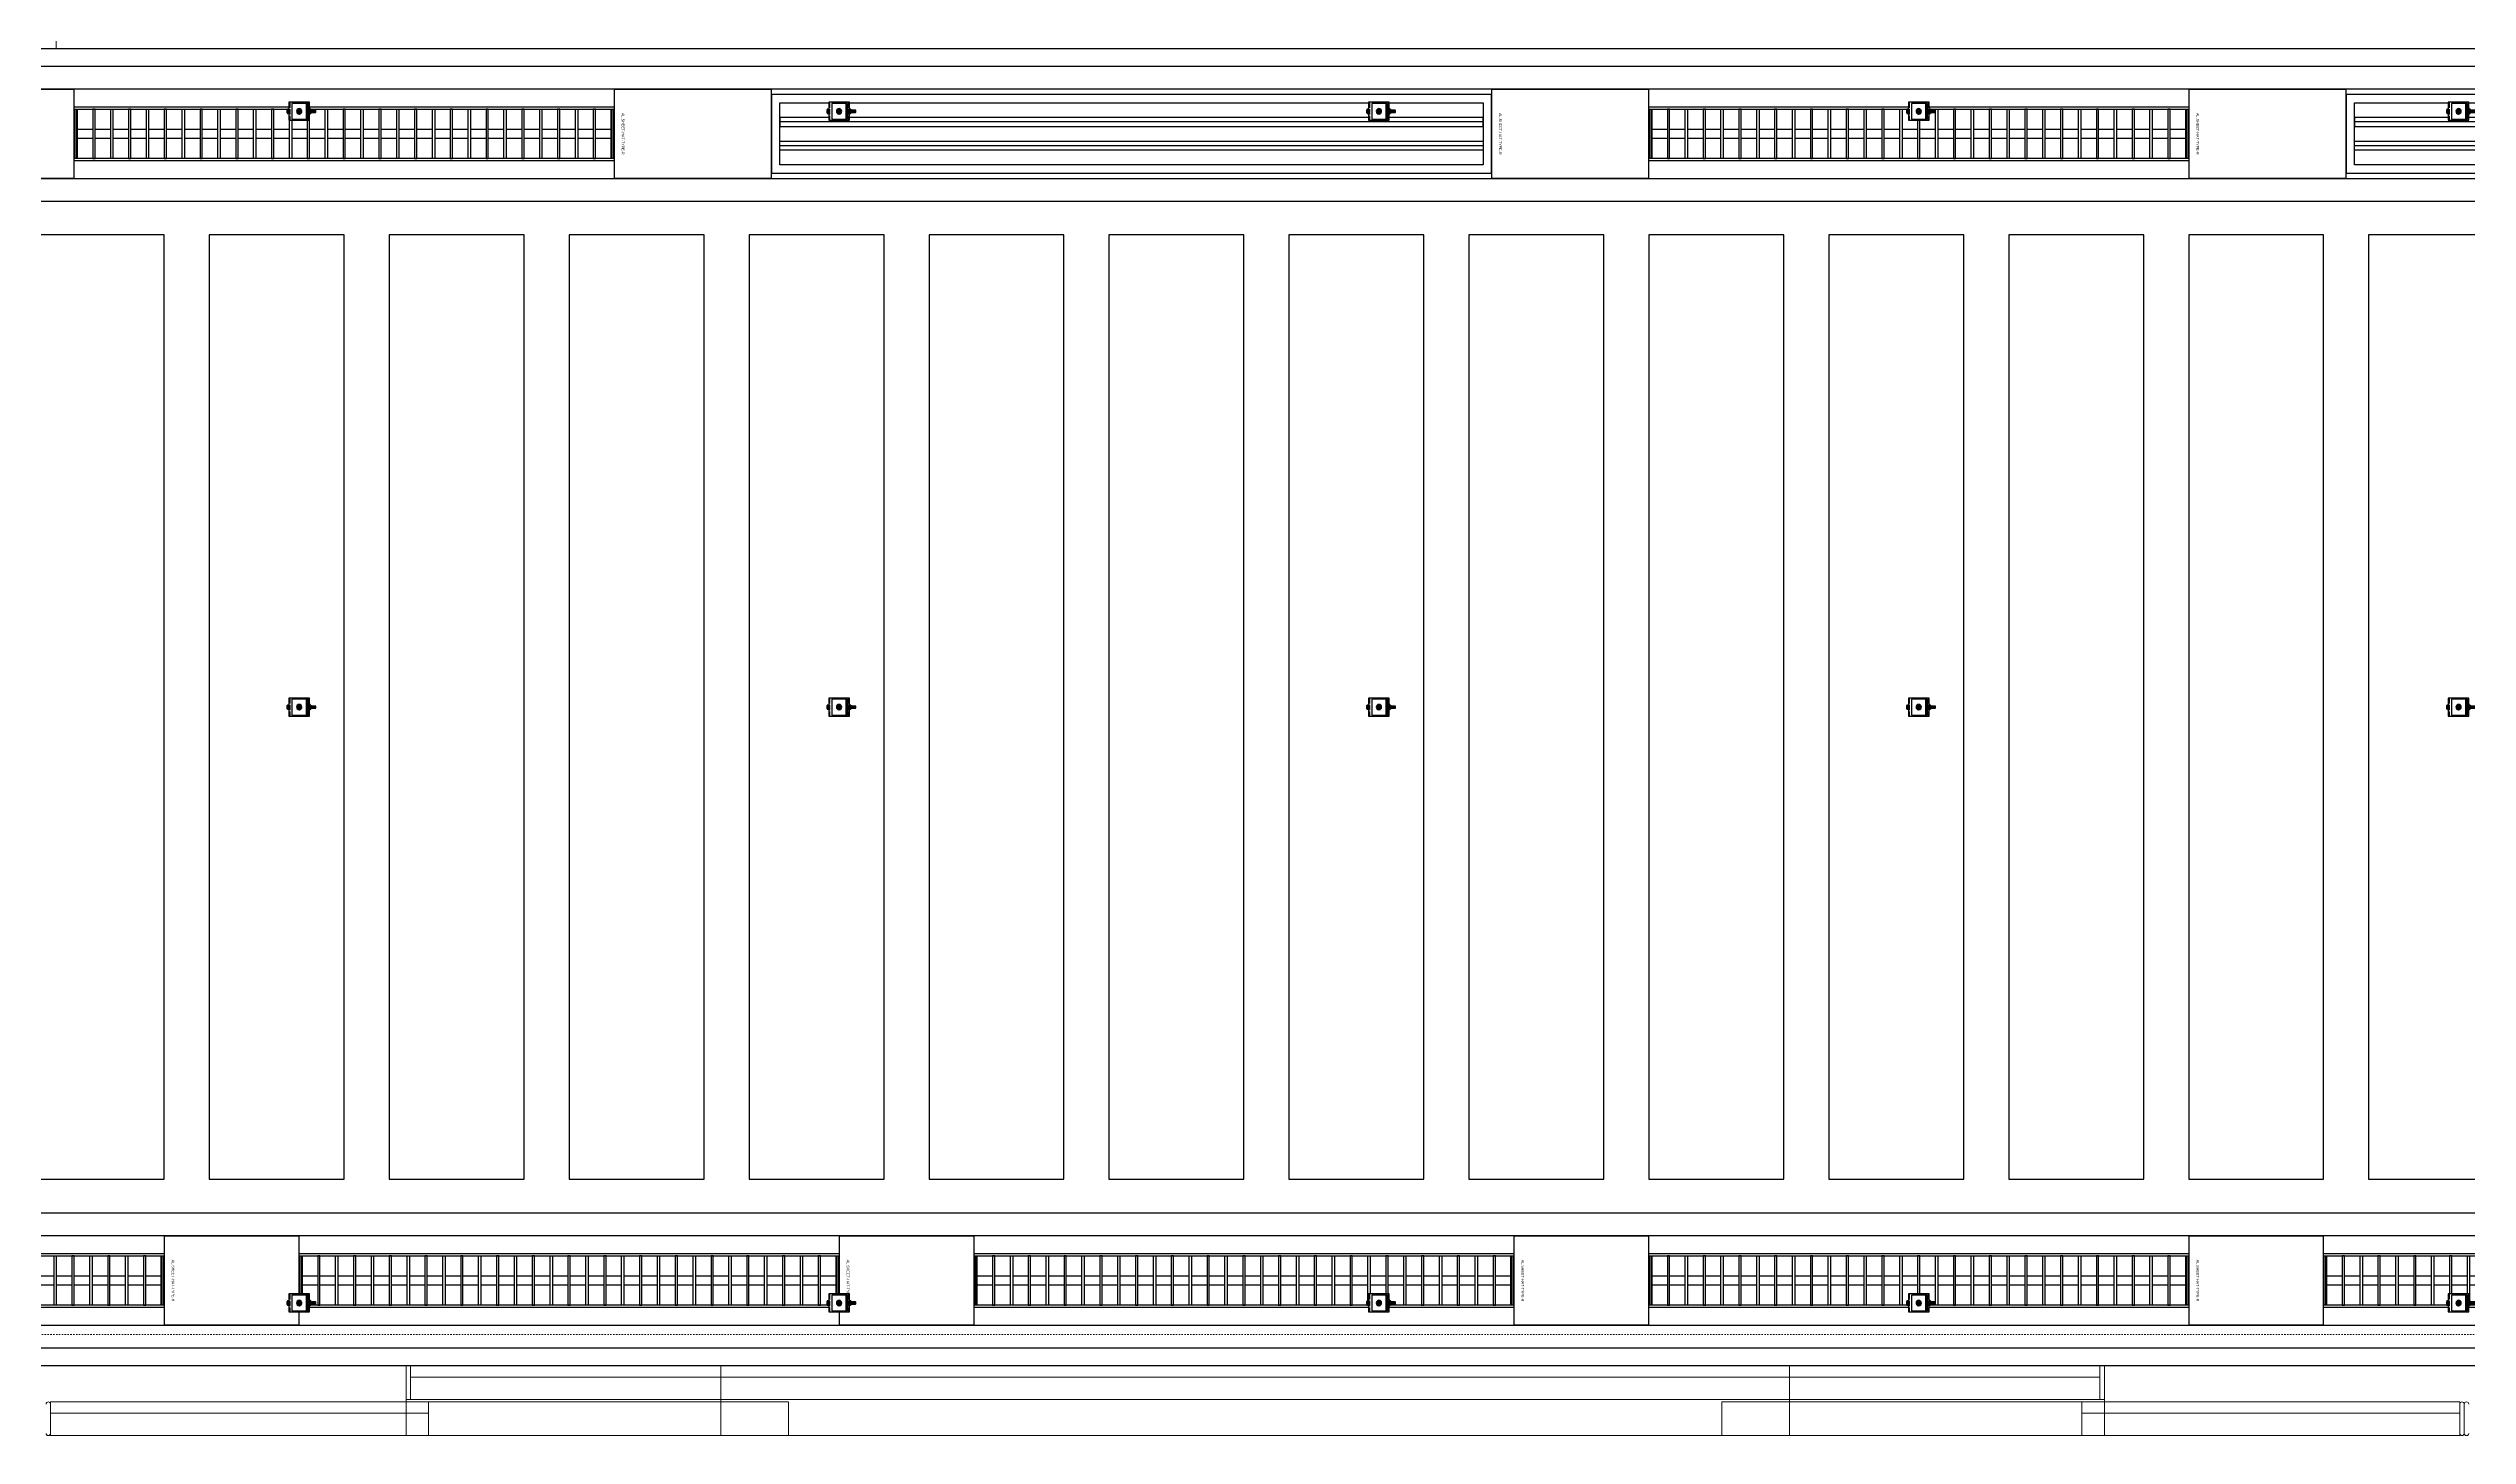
# Model space of a CAD drawing. Header units: millimetres. Extents: x -962357 to -591296, y -195428 to 59420.
# Drawn here: x -846488 to -841110, y -55 to 3030 of the extents above; entities that cross this region are included whole.
import ezdxf
from ezdxf.enums import TextEntityAlignment as Align

# ---------------------------------------------------------------- set-up
doc = ezdxf.new("R2010")
doc.units = ezdxf.units.MM
for name, pattern in [('ACAD_ISO02W100', [15, 12, -3]), ('DASH', [6.35, 3.175, -3.175]), ('DPA_Hidden 500', [1.4, 0.8, -0.6])]:
    doc.linetypes.add(name, pattern=pattern)
for name, color, linetype in [('000 - CSD_PL_001 - ASCESSORIES', 251, 'Continuous'), ('000 - H A T C H', 8, 'Continuous'), ('000 - WIPEOUT', 250, 'Continuous'), ('001 - ASCESSORIES', 251, 'Continuous'), ('008 - LIGHTING', 1, 'Continuous'), ('A04_TUBE SERIES', 2, 'Continuous'), ('A11_ALU.SOLID SHEET', 2, 'Continuous')]:
    doc.layers.add(name, color=color, linetype=linetype)
for name, color, linetype, lineweight in [('A-GENM', 1, 'Continuous', 9), ('A-GENM-HDLN', 2, 'DPA_Hidden 500', 9), ('A-WALL', 5, 'Continuous', 9), ('A-WALL-FNSH', 2, 'Continuous', 9), ('Q-SPCQ', 2, 'Continuous', 9), ('Q-SPCQ-HDLN', 2, 'DASH', 9)]:
    doc.layers.add(name, color=color, linetype=linetype, lineweight=lineweight)
doc.layers.get('000 - CSD_PL_001 - ASCESSORIES').off()

# ---------------------------------------------------------------- blocks, each defined once
blk = doc.blocks.new('*U634')
at = {"color": 1}
blk.add_wipeout([(600, -60), (-600, -60), (-600, 60), (600, 60)], dxfattribs=at).dxf.layer = '000 - WIPEOUT'
at = {"layer": '001 - ASCESSORIES', "color": 0}
blk.add_lwpolyline([(600, -60), (-600, -60), (-600, 60), (600, 60)], close=True, dxfattribs=at)
at = {"layer": '001 - ASCESSORIES'}
for points in [[(-593.5, -55), (-598.5, -55), (-598.5, 55), (-593.5, 55)], [(595, -55), (-595, -55), (-595, 55), (595, 55)], [(-558.8, -55), (-553.8, -55), (-553.8, 55), (-558.8, 55)], [(-514, -55), (-519, -55), (-519, 55), (-514, 55)], [(-479.3, -55), (-474.3, -55), (-474.3, 55), (-479.3, 55)], [(-434.6, -55), (-439.6, -55), (-439.6, 55), (-434.6, 55)], [(-399.8, -55), (-394.8, -55), (-394.8, 55), (-399.8, 55)], [(-355.1, -55), (-360.1, -55), (-360.1, 55), (-355.1, 55)], [(-320.4, -55), (-315.4, -55), (-315.4, 55), (-320.4, 55)], [(-275.6, -55), (-280.6, -55), (-280.6, 55), (-275.6, 55)], [(-240.9, -55), (-235.9, -55), (-235.9, 55), (-240.9, 55)], [(-196.2, -55), (-201.2, -55), (-201.2, 55), (-196.2, 55)], [(-161.4, -55), (-156.4, -55), (-156.4, 55), (-161.4, 55)], [(-116.7, -55), (-121.7, -55), (-121.7, 55), (-116.7, 55)], [(-82, -55), (-77, -55), (-77, 55), (-82, 55)], [(-37.2, -55), (-42.2, -55), (-42.2, 55), (-37.2, 55)], [(-2.5, -55), (2.5, -55), (2.5, 55), (-2.5, 55)], [(42.2, -55), (37.2, -55), (37.2, 55), (42.2, 55)], [(77, -55), (82, -55), (82, 55), (77, 55)], [(121.7, -55), (116.7, -55), (116.7, 55), (121.7, 55)], [(156.4, -55), (161.4, -55), (161.4, 55), (156.4, 55)], [(201.2, -55), (196.2, -55), (196.2, 55), (201.2, 55)], [(235.9, -55), (240.9, -55), (240.9, 55), (235.9, 55)], [(280.6, -55), (275.6, -55), (275.6, 55), (280.6, 55)], [(315.4, -55), (320.4, -55), (320.4, 55), (315.4, 55)], [(360.1, -55), (355.1, -55), (355.1, 55), (360.1, 55)], [(394.8, -55), (399.8, -55), (399.8, 55), (394.8, 55)], [(439.6, -55), (434.6, -55), (434.6, 55), (439.6, 55)], [(474.3, -55), (479.3, -55), (479.3, 55), (474.3, 55)], [(519, -55), (514, -55), (514, 55), (519, 55)], [(553.8, -55), (558.8, -55), (558.8, 55), (553.8, 55)], [(598.5, -55), (593.5, -55), (593.5, 55), (598.5, 55)]]:
    blk.add_lwpolyline(points, close=True, dxfattribs=at)
for points in [[(-593.5, 10), (-558.8, 10)], [(-553.8, 10), (-519, 10)], [(-514, 10), (-479.3, 10)], [(-474.3, 10), (-439.6, 10)], [(-434.6, 10), (-399.8, 10)], [(-394.8, 10), (-360.1, 10)], [(-355.1, 10), (-320.4, 10)], [(-315.4, 10), (-280.6, 10)], [(-275.6, 10), (-240.9, 10)], [(-235.9, 10), (-201.2, 10)], [(-196.2, 10), (-161.4, 10)], [(-156.4, 10), (-121.7, 10)], [(-116.7, 10), (-82, 10)], [(-77, 10), (-42.2, 10)], [(-37.2, 10), (-2.5, 10)], [(2.5, 10), (37.2, 10)], [(42.2, 10), (77, 10)], [(82, 10), (116.7, 10)], [(121.7, 10), (156.4, 10)], [(161.4, 10), (196.2, 10)], [(201.2, 10), (235.9, 10)], [(240.9, 10), (275.6, 10)], [(280.6, 10), (315.4, 10)], [(320.4, 10), (355.1, 10)], [(360.1, 10), (394.8, 10)], [(399.8, 10), (434.6, 10)], [(439.6, 10), (474.3, 10)], [(479.3, 10), (514, 10)], [(519, 10), (553.8, 10)], [(558.8, 10), (593.5, 10)], [(-593.5, -10), (-558.8, -10)], [(-553.8, -10), (-519, -10)], [(-514, -10), (-479.3, -10)], [(-474.3, -10), (-439.6, -10)], [(-434.6, -10), (-399.8, -10)], [(-394.8, -10), (-360.1, -10)], [(-355.1, -10), (-320.4, -10)], [(-315.4, -10), (-280.6, -10)], [(-275.6, -10), (-240.9, -10)], [(-235.9, -10), (-201.2, -10)], [(-196.2, -10), (-161.4, -10)], [(-156.4, -10), (-121.7, -10)], [(-116.7, -10), (-82, -10)], [(-77, -10), (-42.2, -10)], [(-37.2, -10), (-2.5, -10)], [(2.5, -10), (37.2, -10)], [(42.2, -10), (77, -10)], [(82, -10), (116.7, -10)], [(121.7, -10), (156.4, -10)], [(161.4, -10), (196.2, -10)], [(201.2, -10), (235.9, -10)], [(240.9, -10), (275.6, -10)], [(280.6, -10), (315.4, -10)], [(320.4, -10), (355.1, -10)], [(360.1, -10), (394.8, -10)], [(399.8, -10), (434.6, -10)], [(439.6, -10), (474.3, -10)], [(479.3, -10), (514, -10)], [(519, -10), (553.8, -10)], [(558.8, -10), (593.5, -10)]]:
    blk.add_lwpolyline(points, dxfattribs=at)
blk = doc.blocks.new('*U499')
at = {"layer": 'A11_ALU.SOLID SHEET', "color": 0}
blk.add_lwpolyline([(350, -98.8), (350, 98.8), (0, 98.8), (0, -98.8)], close=True, dxfattribs=at)
at = {"layer": 'Defpoints', "color": 250}
blk.add_point((0, 0), dxfattribs=at)
blk.add_text('AL.SHEET-HAT-TYPE-R', height=6, rotation=270, dxfattribs=at).set_placement((15, 0), align=Align.BOTTOM_CENTER)
blk = doc.blocks.new('*U374')
at = {"layer": '001 - ASCESSORIES', "color": 0, "linetype": 'ByBlock'}
blk.add_lwpolyline([(800, 87.5), (-800, 87.5), (-800, -87.5), (800, -87.5)], close=True, dxfattribs=at)
at = {"layer": '001 - ASCESSORIES', "linetype": 'ByBlock'}
for points in [[(-781.5, 69), (781.5, 69), (781.5, -69), (-781.5, -69)], [(781.5, 36.3), (-781.5, 36.3), (-781.5, 16.3), (781.5, 16.3)], [(-781.5, -16.3), (781.5, -16.3), (781.5, -36.3), (-781.5, -36.3)]]:
    blk.add_lwpolyline(points, close=True, dxfattribs=at)
for points in [[(781.5, 26.3), (-781.5, 26.3)], [(-781.5, -26.3), (781.5, -26.3)]]:
    blk.add_lwpolyline(points, dxfattribs=at)
blk = doc.blocks.new('*U627')
blk.add_attdef('EXTR.OVL-LENGTH_', (-25, -59.1), '', height=5)
blk.add_wipeout([(-25, 0), (25, 0), (25, 67400), (-25, 67400)]).dxf.layer = '000 - WIPEOUT'
at = {"layer": 'A04_TUBE SERIES', "color": 0}
blk.add_lwpolyline([(-25, 0), (25, 0), (25, 67400), (-25, 67400)], close=True, dxfattribs=at)
blk = doc.blocks.new('*U628')
blk.add_attdef('EXTR.OVL-LENGTH_', (-25, -59.1), '', height=5)
blk.add_wipeout([(-25, 0), (25, 0), (25, 67400), (-25, 67400)]).dxf.layer = '000 - WIPEOUT'
at = {"layer": 'A04_TUBE SERIES', "color": 0}
blk.add_lwpolyline([(-25, 0), (25, 0), (25, 67400), (-25, 67400)], close=True, dxfattribs=at)
blk = doc.blocks.new('*U500')
at = {"layer": 'A11_ALU.SOLID SHEET', "color": 0}
blk.add_lwpolyline([(300, -98.8), (300, 98.8), (0, 98.8), (0, -98.8)], close=True, dxfattribs=at)
at = {"layer": 'Defpoints', "color": 250}
blk.add_point((0, 0), dxfattribs=at)
blk.add_text('AL.SHEET-HAT-TYPE-R', height=6, rotation=270, dxfattribs=at).set_placement((15, 0), align=Align.BOTTOM_CENTER)
blk = doc.blocks.new('*U632')
blk.add_attdef('EXTR.OVL-LENGTH_', (-25, -59.1), '', height=5)
blk.add_wipeout([(-25, 0), (25, 0), (25, 67400), (-25, 67400)]).dxf.layer = '000 - WIPEOUT'
at = {"layer": 'A04_TUBE SERIES', "color": 0}
blk.add_lwpolyline([(-25, 0), (25, 0), (25, 67400), (-25, 67400)], close=True, dxfattribs=at)
blk = doc.blocks.new('*U633')
blk.add_attdef('EXTR.OVL-LENGTH_', (-25, -59.1), '', height=5)
blk.add_wipeout([(-25, 0), (25, 0), (25, 67400), (-25, 67400)]).dxf.layer = '000 - WIPEOUT'
at = {"layer": 'A04_TUBE SERIES', "color": 0}
blk.add_lwpolyline([(-25, 0), (25, 0), (25, 67400), (-25, 67400)], close=True, dxfattribs=at)
blk = doc.blocks.new('*U614')
at = {"color": 3}
for points in [[(-1050, 28350), (1050, 28350), (1050, 28050), (-1050, 28050)], [(-1050, 27950), (1050, 27950), (1050, 27650), (-1050, 27650)], [(-1050, 27550), (1050, 27550), (1050, 27250), (-1050, 27250)], [(-1050, 27150), (1050, 27150), (1050, 26850), (-1050, 26850)], [(-1050, 26750), (1050, 26750), (1050, 26450), (-1050, 26450)], [(-1050, 26350), (1050, 26350), (1050, 26050), (-1050, 26050)], [(-1050, 25950), (1050, 25950), (1050, 25650), (-1050, 25650)], [(-1050, 25550), (1050, 25550), (1050, 25250), (-1050, 25250)], [(-1050, 25150), (1050, 25150), (1050, 24850), (-1050, 24850)], [(-1050, 24750), (1050, 24750), (1050, 24450), (-1050, 24450)], [(-1050, 24350), (1050, 24350), (1050, 24050), (-1050, 24050)], [(-1050, 23950), (1050, 23950), (1050, 23650), (-1050, 23650)], [(-1050, 23550), (1050, 23550), (1050, 23250), (-1050, 23250)], [(-1050, 23150), (1050, 23150), (1050, 22850), (-1050, 22850)]]:
    blk.add_wipeout(points, dxfattribs=at).dxf.layer = '000 - WIPEOUT'
at = {"layer": 'A11_ALU.SOLID SHEET', "color": 0, "linetype": 'ByBlock'}
for points in [[(-1050, 28050), (1050, 28050), (1050, 28350), (-1050, 28350)], [(-1050, 27650), (1050, 27650), (1050, 27950), (-1050, 27950)], [(-1050, 27250), (1050, 27250), (1050, 27550), (-1050, 27550)], [(-1050, 26850), (1050, 26850), (1050, 27150), (-1050, 27150)], [(-1050, 26450), (1050, 26450), (1050, 26750), (-1050, 26750)], [(-1050, 26050), (1050, 26050), (1050, 26350), (-1050, 26350)], [(-1050, 25650), (1050, 25650), (1050, 25950), (-1050, 25950)], [(-1050, 25250), (1050, 25250), (1050, 25550), (-1050, 25550)], [(-1050, 24850), (1050, 24850), (1050, 25150), (-1050, 25150)], [(-1050, 24450), (1050, 24450), (1050, 24750), (-1050, 24750)], [(-1050, 24050), (1050, 24050), (1050, 24350), (-1050, 24350)], [(-1050, 23650), (1050, 23650), (1050, 23950), (-1050, 23950)], [(-1050, 23250), (1050, 23250), (1050, 23550), (-1050, 23550)], [(-1050, 22850), (1050, 22850), (1050, 23150), (-1050, 23150)]]:
    blk.add_lwpolyline(points, close=True, dxfattribs=at)
blk = doc.blocks.new('*U5836')
blk.add_lwpolyline([(-107450, -550), (27650, -550), (27650, -3480), (-107450, -3480)], close=True)
at = {"layer": '008 - LIGHTING'}
for p in [(-99400, -740), (-99400, -740), (-99400, -740), (-95900, -740), (-95900, -740), (-95900, -740)]:
    blk.add_blockref('*U374', p, dxfattribs=at)
at = {"layer": 'A11_ALU.SOLID SHEET', "color": 1}
for name, p in [('*U499', (-102100, -740)), ('*U499', (-100550, -740)), ('*U499', (-98600, -740)), ('*U499', (-97050, -740)), ('*U500', (-101550, -3290)), ('*U500', (-100050, -3290)), ('*U500', (-98550, -3290)), ('*U500', (-97050, -3290))]:
    blk.add_blockref(name, p, dxfattribs=at)
at = {"layer": '008 - LIGHTING'}
for p in [(-101150, -740), (-97650, -740), (-102150, -3290), (-100650, -3290), (-99150, -3290), (-97650, -3290), (-96150, -3290)]:
    blk.add_blockref('*U634', p, dxfattribs=at)
at = {"layer": 'A04_TUBE SERIES', "linetype": 'ByBlock', "rotation": 270}
for name, p in [('*U628', (-107350, -615)), ('*U627', (-107350, -865)), ('*U632', (-107350, -3165)), ('*U633', (-107350, -3415))]:
    blk.add_blockref(name, p, dxfattribs=at)
at = {"layer": 'A11_ALU.SOLID SHEET', "linetype": 'ByBlock', "rotation": 90}
blk.add_blockref('*U614', (-73500, -2015), dxfattribs=at)
at = {"layer": '008 - LIGHTING'}
for p in [(-101150, -740), (-97650, -740), (-102150, -3290), (-100650, -3290), (-99150, -3290), (-97650, -3290), (-96150, -3290)]:
    blk.add_blockref('*U634', p, dxfattribs=at)
for p in [(-101150, -740), (-97650, -740), (-102150, -3290), (-100650, -3290), (-99150, -3290), (-97650, -3290), (-96150, -3290)]:
    blk.add_blockref('*U634', p, dxfattribs=at)
blk = doc.blocks.new('DPA_Speciality_PlatformScreenDoor - Length_135300-12767973-4180-01 LOWER PLATFORM LEVEL - REFLECTED CEILING PLAN')
at = {"layer": 'A-GENM'}
for p, q in [((124482.5, -250), (124392.5, -250)), ((124392.5, -250), (124482.5, -250)), ((124587.5, -250), (124397.4, -250)), ((124397.4, -250), (124587.5, -250)), ((124492.5, -250), (124582.5, -250)), ((124582.5, -250), (124492.5, -250)), ((128962.5, -250), (129152.6, -250)), ((129152.6, -250), (128962.5, -250)), ((129057.5, -250), (128967.5, -250)), ((128967.5, -250), (129057.5, -250)), ((129067.5, -250), (129157.5, -250)), ((129157.5, -250), (129067.5, -250)), ((125140.3, -330), (125264.1, -330)), ((125150.9, -330), (125204, -330)), ((125200.4, -330), (125253.5, -330)), ((126740.3, -330), (126864.1, -330)), ((126750.9, -330), (126804, -330)), ((126800.4, -330), (126853.5, -330)), ((128232.8, -330), (128356.6, -330)), ((128243.4, -330), (128296.5, -330)), ((128292.9, -330), (128346, -330))]:
    blk.add_line(p, q, dxfattribs=at)
at = {"layer": 'A-GENM-HDLN'}
for p, q in [((124887.5, -175), (124887.5, -250)), ((124887.5, -175), (125737.5, -175)), ((125737.5, -250), (125737.5, -175)), ((127812.5, -250), (127812.5, -175)), ((128662.5, -175), (127812.5, -175)), ((128662.5, -175), (128662.5, -250)), ((124887.5, -250), (125737.5, -250)), ((128662.5, -250), (127812.5, -250))]:
    blk.add_line(p, q, dxfattribs=at)
at = {"layer": 'Q-SPCQ'}
for p, q in [((124087.5, -245), (124087.5, -180)), ((124087.5, -180), (124087.5, -245)), ((124087.5, -180), (124087.5, -245)), ((124087.5, -245), (124087.5, -180)), ((124937.5, -175), (124097.5, -175)), ((124097.5, -175), (124937.5, -175)), ((124097.5, -175), (124097.5, -225)), ((124097.5, -175), (124097.5, -225)), ((124097.5, -245), (124097.5, -180)), ((124097.5, -180), (124097.5, -245)), ((124127.5, -175), (124907.5, -175)), ((124907.5, -175), (124127.5, -175)), ((124907.5, -175), (124127.5, -175)), ((124127.5, -175), (124907.5, -175)), ((124887.5, -175), (125587.5, -175)), ((124937.5, -225), (124937.5, -175)), ((124937.5, -175), (124937.5, -225)), ((125587.5, -175), (125587.5, -330)), ((125587.5, -175), (127962.5, -175)), ((125587.5, -330), (125587.5, -175)), ((125587.5, -200), (125587.5, -187.5)), ((125587.5, -187.5), (125587.5, -200)), ((125587.5, -305), (125587.5, -200)), ((125587.5, -200), (125587.5, -305)), ((127962.5, -175), (127962.5, -330)), ((127962.5, -175), (128662.5, -175)), ((127962.5, -330), (127962.5, -175)), ((127962.5, -200), (127962.5, -187.5)), ((127962.5, -187.5), (127962.5, -200)), ((127962.5, -305), (127962.5, -200)), ((127962.5, -200), (127962.5, -305)), ((128612.5, -175), (129452.5, -175)), ((129452.5, -175), (128612.5, -175)), ((128612.5, -175), (128612.5, -225)), ((128612.5, -225), (128612.5, -175)), ((129422.5, -175), (128642.5, -175)), ((128642.5, -175), (129422.5, -175)), ((128642.5, -175), (129422.5, -175)), ((129422.5, -175), (128642.5, -175)), ((129452.5, -225), (129452.5, -175)), ((129452.5, -225), (129452.5, -175)), ((129452.5, -180), (129452.5, -245)), ((129452.5, -245), (129452.5, -180)), ((124097.5, -225), (124937.5, -225)), ((124937.5, -225), (124097.5, -225)), ((124097.5, -250), (124097.5, -225)), ((124097.5, -225), (124097.5, -250)), ((124937.5, -225), (124097.5, -225)), ((124097.5, -225), (124097.5, -250)), ((124097.5, -250), (124097.5, -225)), ((124097.5, -225), (124937.5, -225)), ((124937.5, -225), (124097.5, -225)), ((124097.5, -225), (124937.5, -225)), ((124097.5, -250), (124937.5, -250)), ((124937.5, -250), (124097.5, -250)), ((124097.5, -250), (124937.5, -250)), ((124937.5, -250), (124097.5, -250)), ((124907.5, -225), (124127.5, -225)), ((124127.5, -225), (124907.5, -225)), ((124127.5, -225), (124907.5, -225)), ((124907.5, -225), (124127.5, -225)), ((124887.5, -225), (124147.5, -225)), ((124147.5, -225), (124887.5, -225)), ((124887.5, -225), (124147.5, -225)), ((124147.5, -225), (124887.5, -225)), ((124887.5, -250), (124147.5, -250)), ((124147.5, -250), (124887.5, -250)), ((124887.5, -250), (124147.5, -250)), ((124147.5, -250), (124887.5, -250)), ((124887.5, -305), (124887.5, -250)), ((124887.5, -250), (124887.5, -330)), ((124897.5, -255), (124887.5, -255)), ((124887.5, -255), (124887.5, -330)), ((124887.5, -330), (124887.5, -255)), ((124887.5, -255), (124897.5, -255)), ((124897.5, -330), (124897.5, -255)), ((124897.5, -255), (124897.5, -330)), ((125587.5, -255), (124897.5, -255)), ((124897.5, -255), (125587.5, -255)), ((124897.5, -255), (124897.5, -305)), ((124897.5, -255), (124897.5, -305)), ((124937.5, -225), (124937.5, -250)), ((124937.5, -225), (124937.5, -250)), ((124937.5, -250), (124937.5, -225)), ((124937.5, -225), (124937.5, -250)), ((124947.5, -255), (125527.5, -255)), ((125527.5, -255), (124947.5, -255)), ((125537.5, -255), (124947.5, -255)), ((124947.5, -255), (125537.5, -255)), ((127962.5, -255), (125587.5, -255)), ((125587.5, -255), (125587.5, -305)), ((125587.5, -255), (125587.5, -305)), ((125587.5, -305), (125587.5, -255)), ((125587.5, -255), (125587.5, -305)), ((125590.6, -255), (127962.5, -255)), ((127912.5, -255), (125637.5, -255)), ((125637.5, -255), (127912.5, -255)), ((125647.5, -255), (127902.5, -255)), ((127902.5, -255), (125647.5, -255)), ((127962.5, -255), (128652.5, -255)), ((128652.5, -255), (127962.5, -255)), ((127962.5, -255), (127962.5, -305)), ((127962.5, -305), (127962.5, -255)), ((127962.5, -305), (127962.5, -255)), ((127962.5, -255), (127962.5, -305)), ((128012.5, -255), (128602.5, -255)), ((128602.5, -255), (128012.5, -255)), ((128602.5, -255), (128022.5, -255)), ((128022.5, -255), (128602.5, -255)), ((129452.5, -225), (128612.5, -225)), ((128612.5, -225), (129452.5, -225)), ((128612.5, -250), (128612.5, -225)), ((128612.5, -250), (128612.5, -225)), ((129452.5, -225), (128612.5, -225)), ((128612.5, -225), (128612.5, -250)), ((128612.5, -250), (128612.5, -225)), ((128612.5, -225), (129452.5, -225)), ((128612.5, -225), (129452.5, -225)), ((129452.5, -225), (128612.5, -225)), ((129452.5, -250), (128612.5, -250)), ((128612.5, -250), (129452.5, -250)), ((128612.5, -250), (129452.5, -250)), ((129452.5, -250), (128612.5, -250)), ((128642.5, -225), (129422.5, -225)), ((129422.5, -225), (128642.5, -225)), ((129422.5, -225), (128642.5, -225)), ((128642.5, -225), (129422.5, -225)), ((128652.5, -255), (128652.5, -330)), ((128662.5, -255), (128652.5, -255)), ((128652.5, -255), (128662.5, -255)), ((128652.5, -330), (128652.5, -255)), ((128652.5, -305), (128652.5, -255)), ((128652.5, -305), (128652.5, -255)), ((128662.5, -225), (129402.5, -225)), ((129402.5, -225), (128662.5, -225)), ((128662.5, -225), (129402.5, -225)), ((129402.5, -225), (128662.5, -225)), ((128662.5, -250), (129402.5, -250)), ((129402.5, -250), (128662.5, -250)), ((128662.5, -250), (129402.5, -250)), ((129402.5, -250), (128662.5, -250)), ((128662.5, -330), (128662.5, -250)), ((128662.5, -250), (128662.5, -305)), ((128662.5, -330), (128662.5, -255)), ((128662.5, -255), (128662.5, -330)), ((129452.5, -225), (129452.5, -250)), ((129452.5, -250), (129452.5, -225)), ((129452.5, -250), (129452.5, -225)), ((129452.5, -225), (129452.5, -250)), ((124887.5, -317.5), (124887.5, -305)), ((125587.5, -305), (124897.5, -305)), ((124897.5, -305), (125577.5, -305)), ((124897.5, -305), (124897.5, -330)), ((124897.5, -305), (124897.5, -330)), ((124897.5, -305), (125577.5, -305)), ((125577.5, -305), (124897.5, -305)), ((124897.5, -330), (124897.5, -305)), ((124897.5, -305), (124897.5, -330)), ((125587.5, -305), (124897.5, -305)), ((124897.5, -305), (125587.5, -305)), ((125527.5, -305), (124947.5, -305)), ((124947.5, -305), (125527.5, -305)), ((125527.5, -305), (124947.5, -305)), ((124947.5, -305), (125527.5, -305)), ((125537.5, -305), (124947.5, -305)), ((124947.5, -305), (125537.5, -305)), ((124947.5, -305), (125527.5, -305)), ((125527.5, -305), (124947.5, -305)), ((125577.5, -305), (125587.5, -305)), ((125587.5, -317.5), (125587.5, -305)), ((127962.5, -305), (125587.5, -305)), ((125587.5, -330), (125587.5, -305)), ((125587.5, -305), (125587.5, -330)), ((125587.5, -305), (127962.5, -305)), ((125587.5, -305), (125587.5, -317.5)), ((125587.5, -330), (125587.5, -305)), ((125587.5, -305), (125587.5, -330)), ((125590.6, -305), (125597.5, -305)), ((127962.5, -305), (125590.6, -305)), ((125597.5, -305), (127952.5, -305)), ((125597.5, -305), (127952.5, -305)), ((127952.5, -305), (125597.5, -305)), ((127912.5, -305), (125637.5, -305)), ((125637.5, -305), (127912.5, -305)), ((127902.5, -305), (125647.5, -305)), ((125647.5, -305), (127902.5, -305)), ((127902.5, -305), (125647.5, -305)), ((125647.5, -305), (127902.5, -305)), ((125647.5, -305), (127902.5, -305)), ((127902.5, -305), (125647.5, -305)), ((127952.5, -305), (127962.5, -305)), ((127962.5, -317.5), (127962.5, -305)), ((127962.5, -305), (127972.5, -305)), ((128652.5, -305), (127962.5, -305)), ((127962.5, -305), (127962.5, -330)), ((127962.5, -330), (127962.5, -305)), ((127962.5, -305), (128652.5, -305)), ((128652.5, -305), (127962.5, -305)), ((127962.5, -305), (127962.5, -317.5)), ((127962.5, -330), (127962.5, -305)), ((127962.5, -305), (127962.5, -330)), ((127972.5, -305), (128652.5, -305)), ((128652.5, -305), (127972.5, -305)), ((127972.5, -305), (128652.5, -305)), ((128012.5, -305), (128602.5, -305)), ((128602.5, -305), (128012.5, -305)), ((128022.5, -305), (128602.5, -305)), ((128602.5, -305), (128022.5, -305)), ((128022.5, -305), (128602.5, -305)), ((128602.5, -305), (128022.5, -305)), ((128602.5, -305), (128022.5, -305)), ((128022.5, -305), (128602.5, -305)), ((128652.5, -330), (128652.5, -305)), ((128652.5, -330), (128652.5, -305)), ((128652.5, -305), (128652.5, -330)), ((128652.5, -330), (128652.5, -305)), ((128662.5, -305), (128662.5, -317.5)), ((124887.5, -330), (125587.5, -330)), ((124887.5, -330), (124897.5, -330)), ((124897.5, -330), (124887.5, -330)), ((125577.5, -330), (124897.5, -330)), ((124897.5, -330), (125587.5, -330)), ((124897.5, -330), (125577.5, -330)), ((125577.5, -330), (124897.5, -330)), ((125527.5, -330), (124947.5, -330)), ((124947.5, -330), (125527.5, -330)), ((125527.5, -330), (124947.5, -330)), ((124947.5, -330), (125527.5, -330)), ((125587.5, -330), (125577.5, -330)), ((125587.5, -330), (127962.5, -330)), ((125590.6, -330), (127962.5, -330)), ((125597.5, -330), (125590.6, -330)), ((127952.5, -330), (125597.5, -330)), ((125597.5, -330), (127952.5, -330)), ((127952.5, -330), (125597.5, -330)), ((127902.5, -330), (125647.5, -330)), ((125647.5, -330), (127902.5, -330)), ((127902.5, -330), (125647.5, -330)), ((125647.5, -330), (127902.5, -330)), ((127962.5, -330), (127952.5, -330)), ((127962.5, -330), (128662.5, -330)), ((127962.5, -330), (128652.5, -330)), ((127972.5, -330), (127962.5, -330)), ((128652.5, -330), (127972.5, -330)), ((128652.5, -330), (127972.5, -330)), ((127972.5, -330), (128652.5, -330)), ((128022.5, -330), (128602.5, -330)), ((128602.5, -330), (128022.5, -330)), ((128022.5, -330), (128602.5, -330)), ((128602.5, -330), (128022.5, -330)), ((128652.5, -330), (128662.5, -330)), ((128662.5, -330), (128652.5, -330))]:
    blk.add_line(p, q, dxfattribs=at)
for centre, start, end in [((124082.5, -180), 360, 180), ((124082.5, -180), 0, 180), ((124092.5, -180), 0, 180), ((124092.5, -180), 0, 180), ((129457.5, -180), 360, 180), ((129457.5, -180), 0, 180), ((124082.5, -245), 180, 360), ((124082.5, -245), 180, 0), ((124092.5, -245), 180, 360), ((124092.5, -245), 180, 360), ((129457.5, -245), 180, 360), ((129457.5, -245), 180, 0)]:
    blk.add_arc(centre, 5, start, end, dxfattribs=at)
at = {"layer": 'Q-SPCQ-HDLN'}
for p, q in [((135200, -330), (-100, -330)), ((135200, -400), (-100, -400))]:
    blk.add_line(p, q, dxfattribs=at)
blk = doc.blocks.new('C-1-PP19-AR-4180-01-B_20250908-040939_EXDOWNLIGHT')
at = {"layer": 'Q-SPCQ', "rotation": 180}
blk.add_blockref('DPA_Speciality_PlatformScreenDoor - Length_135300-12767973-4180-01 LOWER PLATFORM LEVEL - REFLECTED CEILING PLAN', (27650, -3810), dxfattribs=at)
blk = doc.blocks.new('000 - ASSCESSORIES_FAMELINE_GALV.BRACKET_FITTING_L-PROFILE_BK-08_TOP_VIEW')
at = {"linetype": 'Continuous'}
blk.add_wipeout([(-17.5, 19), (-17.5, -16), (17.5, -16), (17.5, 19)], dxfattribs=at).dxf.layer = '000 - WIPEOUT'
at = {"layer": '001 - ASCESSORIES', "linetype": 'ByBlock'}
blk.add_lwpolyline([(-17.5, 19), (17.5, 19), (17.5, 16), (-17.5, 16)], close=True, dxfattribs=at)
at = {"layer": '001 - ASCESSORIES', "color": 0, "linetype": 'Continuous'}
blk.add_lwpolyline([(-17.5, 19), (-17.5, -16), (17.5, -16), (17.5, 19)], close=True, dxfattribs=at)
at = {"layer": '001 - ASCESSORIES'}
blk.add_circle((0, 0), 3.5, dxfattribs=at)
blk = doc.blocks.new('*U492')
at = {"layer": '001 - ASCESSORIES', "color": 0}
blk.add_blockref('000 - ASSCESSORIES_FAMELINE_GALV.BRACKET_FITTING_L-PROFILE_BK-08_TOP_VIEW', (0, 0), dxfattribs=at)
blk = doc.blocks.new('000 - DYNAMIC_VIEW_ASSCESSORIES_GALV.STUD_FULL_THREAD_1-4_TOP_VIEW')
at = {"layer": '000 - H A T C H'}
h = blk.add_hatch(color=250, dxfattribs=at)
h.dxf.hatch_style = 1
edge = h.paths.add_edge_path()
edge.add_arc((0, 0), 3.18, 0, 360)
at = {"layer": '001 - ASCESSORIES', "color": 0}
blk.add_circle((0, 0), 3.18, dxfattribs=at)
blk = doc.blocks.new('*U485')
at = {"layer": '001 - ASCESSORIES', "color": 0}
blk.add_blockref('000 - DYNAMIC_VIEW_ASSCESSORIES_GALV.STUD_FULL_THREAD_1-4_TOP_VIEW', (0, 0), dxfattribs=at)
blk = doc.blocks.new('000 - ASSCESSORIES_FAMELINE_GALV.BRACKET_FITTING_U-PROFILE_BK-07_TOP_VIEW')
at = {"linetype": 'Continuous'}
blk.add_wipeout([(20, -23), (20, 23), (-20, 23), (-20, -23)], dxfattribs=at).dxf.layer = '000 - WIPEOUT'
at = {"layer": '001 - ASCESSORIES', "linetype": 'ACAD_ISO02W100'}
for p, q in [((20, 21), (-20, 21)), ((20, -21), (-20, -21))]:
    blk.add_line(p, q, dxfattribs=at)
at = {"layer": '001 - ASCESSORIES', "color": 0, "linetype": 'Continuous'}
blk.add_lwpolyline([(20, -23), (20, 23), (-20, 23), (-20, -23)], close=True, dxfattribs=at)
at = {"layer": '001 - ASCESSORIES', "linetype": 'Continuous'}
blk.add_circle((0, 0), 3.5, dxfattribs=at)
blk = doc.blocks.new('*U489')
at = {"layer": '001 - ASCESSORIES', "color": 0, "linetype": 'ByBlock'}
blk.add_blockref('000 - ASSCESSORIES_FAMELINE_GALV.BRACKET_FITTING_U-PROFILE_BK-07_TOP_VIEW', (0, 0), dxfattribs=at)
blk = doc.blocks.new('*U281')
at = {"layer": '001 - ASCESSORIES', "color": 0}
blk.add_lwpolyline([(4.6, 0), (2.3, 4), (-2.3, 4), (-4.6, 0), (-2.3, -4), (2.3, -4)], close=True, dxfattribs=at)
at = {"layer": '001 - ASCESSORIES', "color": 8}
blk.add_circle((0, 0), 3.85, dxfattribs=at)
at = {"layer": '001 - ASCESSORIES', "color": 0}
blk.add_circle((0, 0), 2.6, dxfattribs=at)
blk = doc.blocks.new('*U639')
at = {"layer": '000 - CSD_PL_001 - ASCESSORIES', "color": 0, "rotation": 270}
blk.add_blockref('*U281', (0, 0), dxfattribs=at)
blk = doc.blocks.new('*U308')
at = {"layer": '001 - ASCESSORIES'}
blk.add_lwpolyline([(-0.3, -4.5), (-0.3, -2.5, -19.949874), (0.3, -2.5), (0.3, -4.5)], format="xyb", dxfattribs=at)
blk.add_arc((0, 0), 4.5, 273.1847, 266.8153, dxfattribs=at)
blk = doc.blocks.new('000 - ASSCESSORIES_SPRING_WASHER_M5_TOP_VIEW')
at = {"color": 6}
blk.add_blockref('*U308', (0, 0), dxfattribs=at)
blk = doc.blocks.new('*U641')
at = {"color": 6}
blk.add_blockref('000 - ASSCESSORIES_SPRING_WASHER_M5_TOP_VIEW', (0, 0), dxfattribs=at)
blk = doc.blocks.new('*U307')
at = {"layer": '001 - ASCESSORIES'}
blk.add_lwpolyline([(-0.3, -6), (-0.3, -2.5, -19.949874), (0.2, -2.5), (0.2, -6)], format="xyb", dxfattribs=at)
blk.add_arc((0, 0), 6, 273.1847, 266.8153, dxfattribs=at)
blk = doc.blocks.new('000 - ASSCESSORIES_WASHER_M5_TOP_VIEW')
at = {"color": 6}
blk.add_blockref('*U307', (0, 0), dxfattribs=at)
blk = doc.blocks.new('*U640')
at = {"color": 6}
blk.add_blockref('000 - ASSCESSORIES_WASHER_M5_TOP_VIEW', (0, 0), dxfattribs=at)
blk = doc.blocks.new('*U282')
at = {"color": 1}
for p, q in [((-3.5, 3.5), (3.5, 3.5)), ((-3.5, 0), (3.5, 0))]:
    blk.add_line(p, q, dxfattribs=at)
at = {"color": 0}
for points in [[(-2.3, 3.2, 0.249855), (-4.6, 3.2), (-4.6, 0.3, 0.249855), (-2.3, 0.3)], [(2.3, 3.2, 0.062432), (0, 3.5, 0.062432), (-2.3, 3.2), (-2.3, 0.3, 0.061701), (0, 0, 0.061701), (2.3, 0.3)], [(4.6, 3.2, 0.249855), (2.3, 3.2), (2.3, 0.3, 0.249855), (4.6, 0.3)]]:
    blk.add_lwpolyline(points, format="xyb", close=True, dxfattribs=at)
blk = doc.blocks.new('*U296')
at = {"layer": '000 - H A T C H'}
h = blk.add_hatch(dxfattribs=at)
h.set_pattern_fill('ANSI35', color=8, scale=4, angle=65)
h.set_pattern_definition([(110, (-0.5, 0), (-0.939693, -0.34202), []), (110, (-0.2012, 0.6409), (-0.939693, -0.34202), [1.25, -0.25, 0, -0.25])])
h.paths.add_polyline_path([(0, -2.5), (59.5, -2.5), (59.5, 2.5), (0, 2.5)])
at = {"color": 8}
blk.add_line((59.5, -2.5), (59.5, 2.5), dxfattribs=at)
at = {"color": 1}
blk.add_lwpolyline([(59.5, 2.5), (0, 2.5), (0, -2.5), (59.5, -2.5), (60, -2), (60, 2)], close=True, dxfattribs=at)
blk = doc.blocks.new('*U448')
at = {"layer": '000 - H A T C H'}
h = blk.add_hatch(color=250, dxfattribs=at)
h.dxf.hatch_style = 1
edge = h.paths.add_edge_path()
edge.add_line((-0.3, -4.6), (-3.2, -4.6))
edge.add_arc((-1, -3.5), 2.45, 180, 208.0569, ccw=False)
edge.add_line((-3.5, -3.5), (-3.5, 0))
edge.add_arc((5.9, 0), 9.36, 179.9761, 180.0239, ccw=False)
edge.add_line((-3.5, 0), (-3.5, 0))
edge.add_arc((5.9, 0), 9.36, 179.9761, 180.0239, ccw=False)
edge.add_line((-3.5, 0), (-3.5, 3.5))
edge.add_arc((-1, 3.5), 2.45, 151.9431, 180, ccw=False)
edge.add_line((-3.2, 4.6), (-0.3, 4.6))
edge.add_arc((-2.5, 3.5), 2.45, 360, 388.0569, ccw=False)
edge.add_line((0, 3.5), (0, -3.5))
edge.add_arc((-2.5, -3.5), 2.45, 331.9431, 360, ccw=False)
blk.add_blockref('*U296', (0, 0))
at = {"layer": '001 - ASCESSORIES', "rotation": 90}
blk.add_blockref('*U282', (0, 0), dxfattribs=at)
blk = doc.blocks.new('*U306')
blk.add_wipeout([(-6, 0.65), (6, 0.65), (6, -0.65), (-6, -0.65)]).dxf.layer = '000 - WIPEOUT'
at = {"layer": '001 - ASCESSORIES'}
blk.add_lwpolyline([(-6, 0.65), (6, 0.65), (6, -0.65), (-6, -0.65)], close=True, dxfattribs=at)
blk.add_wipeout([(0.1, -0.65), (6, -0.65), (6, 0.65), (0.1, 0.65)]).dxf.layer = '000 - WIPEOUT'
blk.add_wipeout([(-0.1, -0.65), (-6, -0.65), (-6, 0.65), (-0.1, 0.65)]).dxf.layer = '000 - WIPEOUT'
for points in [[(-0.1, -0.65), (-6, -0.65), (-6, 0.65), (-0.1, 0.65)], [(0.1, -0.65), (6, -0.65), (6, 0.65), (0.1, 0.65)]]:
    blk.add_lwpolyline(points, close=True, dxfattribs=at)
blk = doc.blocks.new('000 - ASSCESSORIES_WASHER_M5_FRONT-SIDE-BACK_VIEW')
at = {"color": 6}
blk.add_blockref('*U306', (0, 0), dxfattribs=at)
blk = doc.blocks.new('*U637')
at = {"color": 6}
blk.add_blockref('000 - ASSCESSORIES_WASHER_M5_FRONT-SIDE-BACK_VIEW', (0, 0), dxfattribs=at)
blk = doc.blocks.new('*U309')
blk.add_wipeout([(-4.5, 0.65), (4.5, 0.65), (4.5, -0.65), (-4.5, -0.65)]).dxf.layer = '000 - WIPEOUT'
at = {"layer": '001 - ASCESSORIES'}
blk.add_lwpolyline([(-4.5, 0.65), (4.5, 0.65), (4.5, -0.65), (-4.5, -0.65)], close=True, dxfattribs=at)
blk.add_wipeout([(0.1, -0.95), (4.5, -0.65), (4.5, 0.65), (0.1, 0.35)]).dxf.layer = '000 - WIPEOUT'
blk.add_wipeout([(-0.1, -0.35), (-4.5, -0.65), (-4.5, 0.65), (-0.1, 0.95)]).dxf.layer = '000 - WIPEOUT'
for points in [[(-0.1, -0.35), (-4.5, -0.65), (-4.5, 0.65), (-0.1, 0.95)], [(0.1, -0.95), (4.5, -0.65), (4.5, 0.65), (0.1, 0.35)]]:
    blk.add_lwpolyline(points, close=True, dxfattribs=at)
blk = doc.blocks.new('000 - ASSCESSORIES_SPRING_WASHER_M5_FRONT-SIDE-BACK_VIEW')
at = {"color": 6}
blk.add_blockref('*U309', (0, 0), dxfattribs=at)
blk = doc.blocks.new('*U638')
at = {"color": 6}
blk.add_blockref('000 - ASSCESSORIES_SPRING_WASHER_M5_FRONT-SIDE-BACK_VIEW', (0, 0), dxfattribs=at)
blk = doc.blocks.new('*U486')
at = {"layer": '001 - ASCESSORIES'}
blk.add_blockref('*U448', (-23, 0), dxfattribs=at)
at = {"layer": '001 - ASCESSORIES', "color": 6, "rotation": 180}
for name in ['*U640', '*U641']:
    blk.add_blockref(name, (0, 0), dxfattribs=at)
at = {"layer": '001 - ASCESSORIES', "color": 2, "rotation": 270}
blk.add_blockref('*U639', (0, 0), dxfattribs=at)
blk.add_blockref('*U639', (0, 0), dxfattribs=at)
at = {"layer": '001 - ASCESSORIES', "color": 0, "rotation": 90}
blk.add_blockref('*U489', (0, 0), dxfattribs=at)
at = {"layer": '001 - ASCESSORIES', "color": 0, "rotation": 270}
blk.add_blockref('*U492', (0, 0), dxfattribs=at)
at = {"layer": '001 - ASCESSORIES', "color": 6}
for name in ['*U640', '*U641']:
    blk.add_blockref(name, (0, 0), dxfattribs=at)
at = {"layer": '001 - ASCESSORIES', "color": 2, "rotation": 90}
blk.add_blockref('*U639', (0, 0), dxfattribs=at)
blk.add_blockref('*U639', (0, 0), dxfattribs=at)
at = {"layer": '001 - ASCESSORIES', "color": 1}
blk.add_blockref('*U485', (0, 0), dxfattribs=at)
at = {"layer": '001 - ASCESSORIES', "rotation": 90}
blk.add_blockref('*U637', (23.65, 0), dxfattribs=at)
blk.add_blockref('*U638', (25.25, 0), dxfattribs=at)
blk = doc.blocks.new('C-1-PP19-AR-4180-01-B_20250903-141828_ERROR_HANGING')
at = {"layer": '000 - CSD_PL_001 - ASCESSORIES', "linetype": 'ByBlock'}
for p in [(-101250, -690), (-100050, -690), (-98850, -690), (-97650, -690), (-96450, -690), (-101250, -2015), (-100050, -2015), (-98850, -2015), (-97650, -2015), (-96450, -2015), (-101250, -3340), (-100050, -3340), (-98850, -3340), (-97650, -3340), (-96450, -3340)]:
    blk.add_blockref('*U486', p, dxfattribs=at)

msp = doc.modelspace()

# ---------------------------------------------------------------- linework, layer by layer
at = {"layer": 'A-WALL'}
msp.add_line((-846470, 3080), (-846470, 3030), dxfattribs=at)
at = {"layer": 'A-WALL-FNSH', "color": 250}
msp.add_line((-846470, 3030), (-848090, 3030), dxfattribs=at)

# ---------------------------------------------------------------- next in the draw order: block references
msp.add_blockref('*U5836', (-744680, 3580))

# ---------------------------------------------------------------- next in the draw order: block references
msp.add_blockref('C-1-PP19-AR-4180-01-B_20250908-040939_EXDOWNLIGHT', (-744680, 3580))

# ---------------------------------------------------------------- next in the draw order: block references
msp.add_blockref('C-1-PP19-AR-4180-01-B_20250903-141828_ERROR_HANGING', (-744680, 3580))

doc.saveas('drawing.dxf')
